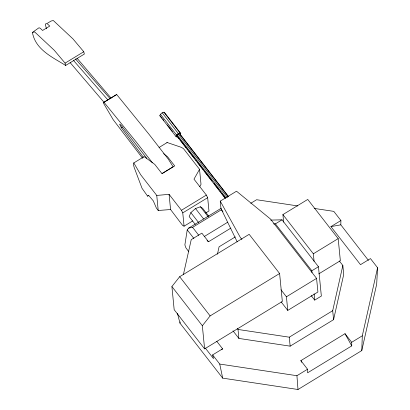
<?xml version="1.0" encoding="UTF-8"?>
<svg xmlns="http://www.w3.org/2000/svg" width="410" height="410" viewBox="0 0 410 410"><rect width="100%" height="100%" fill="white"/><g stroke="black" fill="none" stroke-linecap="round" stroke-linejoin="round"><path stroke-width="0.61" d="M368.431 260.381L340.818 224.829L340.91 220.529L333.801 211.37L314.188 208.413M177.412 313.255L179.985 323.141L222.691 378.138L297.998 389.5L361.779 350.576L362.302 335.81L377.579 267.74L370.466 258.587L360.498 264.67L330.937 226.612L340.91 220.529M377.579 267.74L376.682 284.166L361.779 350.576M221.282 208.218L188.672 228.114L187.232 229.892L184.874 244.913L185.889 247.809L188.8 251.719M183.393 274.592L191.239 239.624L201.858 233.141L208.531 241.741L230.876 228.103M179.985 323.141L180.262 321.901M217.413 254.236L219.083 246.805L235.314 236.898M232.998 330.834L238.892 338.424L290.157 346.158L333.581 319.662L332.7 310.693L342.847 265.48L339.311 260.924M333.581 319.662L343.723 274.449L342.847 265.48M208.828 216.26L202.668 208.331L200.418 206.773L195.534 208.541L190.87 212.6L189.164 216.577L195.319 224.506M225.228 198.291L176.772 135.9L177.176 134.967L178.248 134.039L179.39 133.629L179.898 133.993L228.355 196.38M177.837 136.591L176.684 136.996L175.9 136.397L159.818 115.687L160.459 114.262L162.175 112.791L163.903 112.191L164.692 112.786L180.774 133.496L180.133 134.921M175.9 136.397L176.541 134.972L178.258 133.501L179.985 132.896L180.774 133.496M199.788 186.591L201.018 184.377L199.542 169.32L183.511 148.676L181.466 147.38L167.188 142.526L159.024 147.508M199.542 169.32L193.986 179.149L206.353 195.073L207.665 197.687L208.967 210.991L205.723 212.974M171.903 286.534L179.683 276.719L249.167 234.32L279.605 273.511L282.341 301.442L204.61 348.879L174.173 309.688L171.903 286.534L202.34 325.73L204.61 348.879M202.34 325.73L210.125 315.91L279.605 273.511M177.422 135.121L178.094 134.444M221.733 349.756L222.599 348.823L216.767 341.31M163.595 153.704L167.47 156.646L174.711 165.912L162.017 173.661L154.77 164.395L144.151 156.584L133.696 163.011L133.563 165.138L134.167 167.439L142.039 188.303L147.62 196.17L148.697 195.514M147.62 196.17L148.538 195.262L153.304 200.879L156.384 208.065L158.224 210.494L170.575 209.53L182.624 225.444L184.064 226.192L192.731 220.903M166.86 142.772L167.188 142.526M47.447 23.237L51.101 21.038L53.3 20.5L72.965 38.899L83.768 51.737L84.347 54.053L65.667 65.451C52.459 57.236 35.378 49.595 32.421 32.436L38.858 27.844A11.946 2.788 58.6 0 1 40.364 28.392L42.584 30.463L49.769 26.081L47.555 24.006L46.043 23.457L45.356 24.492L46.412 28.731M65.667 65.451L65.093 63.135L83.768 51.737M142.634 158.306L113.237 119.756L103.212 102.71L116.686 94.52L149.194 134.526L168.238 159.049L173.102 166.778L161.986 173.563M103.212 102.71L116.686 94.52M146.713 158.229L120.771 124.953L119.607 124.158L121.293 127.694L122.349 127.049M133.809 162.893L140.717 174.793L156.748 195.437L169.084 194.345L181.451 210.268L206.353 195.073M184.064 226.192L182.763 212.882L207.665 197.687M237.205 241.879L220.969 208.495L220.247 201.141L236.519 191.209L270.508 219.058L316.576 278.38L317.914 292.007L287.758 310.406L281.122 301.862M188.672 228.114L192.577 227.33L221.395 209.746L222.943 211.734M250.776 203.288L256.614 199.726L297.737 205.933M204.206 236.565L227.642 222.266M283.648 222.164L282.905 214.594L307.746 199.434L338.183 238.625L340.351 260.709L318.749 273.89M273.511 223.911L275.402 223.86L282.034 219.816L318.467 266.731L321.343 296.066L314.711 300.115L311.18 295.569M314.086 261.354L313.342 253.785L338.183 238.625M312.02 272.65L311.836 270.774L318.467 266.731M287.758 310.406L286.421 296.784L316.576 278.38M205.338 348.1L213.507 358.617L212.631 354.906L222.599 348.823M237.226 328.441L238.01 329.455L289.276 337.189L332.7 310.693M300.868 360.631L345.01 333.694L351.683 342.288L351.754 345.876L307.613 372.813L307.541 369.226L300.868 360.631L301.786 362.291M212.631 354.906L219.739 364.059L296.927 375.709L307.541 369.226M351.683 342.288L362.302 335.81M32.421 32.436L34.624 31.898L54.289 50.297L65.093 63.135M330.937 226.612L340.818 224.829M270.692 220.098L282.034 219.816M207.045 240.696L208.531 241.741M176.772 135.9L179.237 138.78M159.818 115.687L162.175 118.305M75.486 58.937L109.988 98.543M73.329 60.255L107.825 99.861M77.08 58.276L111.079 98.098M70.089 62.545L104.089 102.367M103.986 102.274L136.494 142.275L152.433 162.796M282.905 214.594L313.342 253.785M275.402 223.86L311.836 270.774M163.903 112.191L179.985 132.896M179.39 133.629L228.237 196.523M162.175 112.791L178.258 133.501M178.248 134.039L227.483 197.435M177.176 134.967L226.023 197.861M160.459 114.262L176.541 134.972M180.016 139.784L186.268 147.836M187.052 148.84L187.831 149.845M188.615 150.854L194.863 158.906M195.647 159.91L196.426 160.915M197.21 161.924L203.462 169.971M204.241 170.98L212.057 181.041M214.01 183.557L219.094 190.096M219.873 191.106L220.657 192.111M221.436 193.115L225.346 198.148M162.96 119.315L163.744 120.325M167.275 124.871L172.374 131.441M241.91 239.476L240.352 237.462L220.247 201.141M280.952 289.747L286.421 296.784M200.418 206.773L208.116 216.68M195.534 208.541L203.611 218.945M190.87 212.6L198.563 222.512M192.577 227.33L198.763 235.294M187.232 229.892L193.899 238.471M179.683 276.719L210.125 315.91M121.293 127.694L143.403 157.302M345.01 333.694L351.754 345.876M181.451 210.268L182.763 212.882M219.739 364.059L222.691 378.138M314.101 293.873L314.711 300.115M289.276 337.189L290.157 346.158M238.01 329.455L238.892 338.424M169.084 194.345L170.575 209.53M156.748 195.437L158.224 210.494M296.927 375.709L297.998 389.5"/></g></svg>
